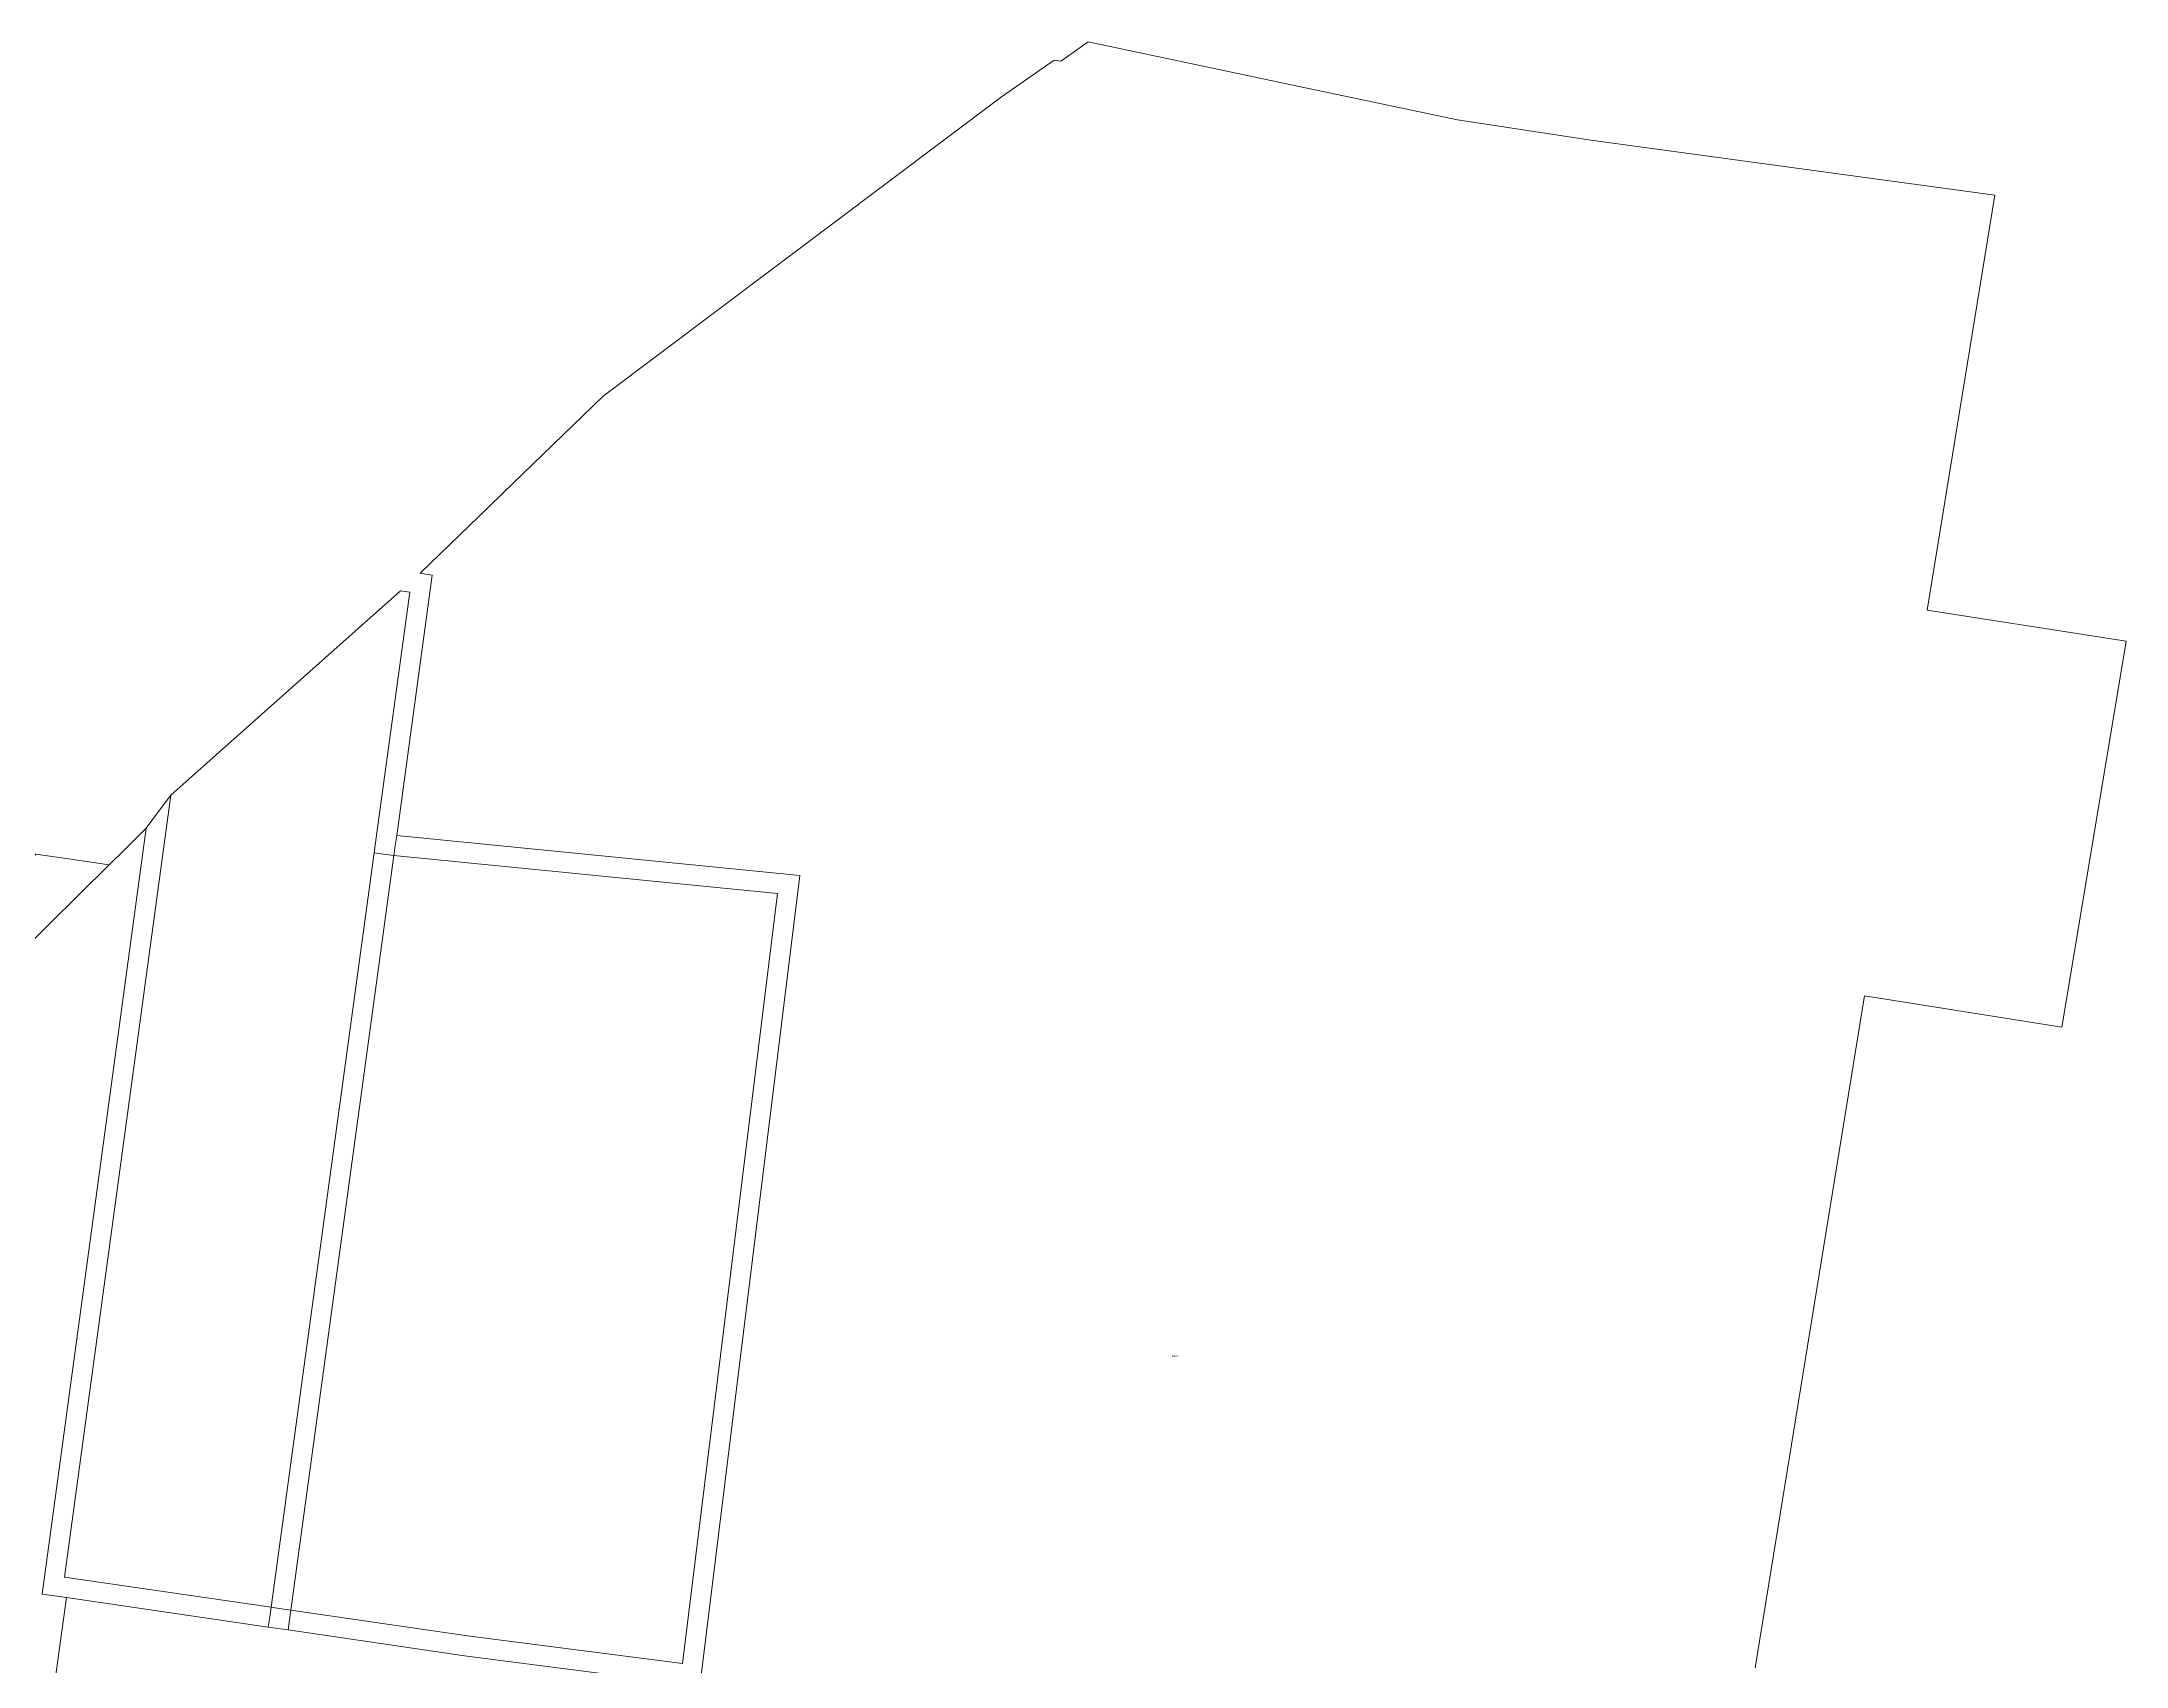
# Model space of a CAD drawing. Header units: metres. Extents: x 229048 to 234217, y 6158920 to 6161532.
# Drawn here: x 232121 to 234217, y 6159898 to 6161532 of the extents above; entities that cross this region are included whole.
import ezdxf

# ---------------------------------------------------------------- set-up
doc = ezdxf.new("R2010")
doc.units = ezdxf.units.M
doc.layers.add('Cadastre Land Parcels_SP_EXT', color=8, linetype='Continuous', lineweight=5)
doc.layers.add('Cadastre Roads_SP_EXT', color=8, linetype='Continuous', lineweight=5)
doc.styles.get("Standard").update_dxf_attribs({"font": 'arial.ttf'})

msp = doc.modelspace()

# ---------------------------------------------------------------- linework, layer by layer
at = {"layer": 'Cadastre Land Parcels_SP_EXT', "linetype": 'Continuous'}
msp.add_lwpolyline([(233844, 6159896.3), (233953.9, 6160571.9), (234152.6, 6160540.4), (234188.8, 6160757.3), (234217.3, 6160928.7), (234017.1, 6160959.9), (234085, 6161377.3), (233678.9, 6161432.5), (233544.6, 6161453.1), (233403, 6161483), (233173.1, 6161531.6), (233173.1, 6161531.6), (233145.9, 6161511.9), (233138.9, 6161513.1), (233086.2, 6161476.2), (232685.5, 6161175.1), (232584.7, 6161077.6), (232570.2, 6161063.6), (232501.3, 6160997), (232513.6, 6160995.1), (232477.8, 6160733.2), (232883.3, 6160693.1), (232782.8, 6159877.8), (232546.1, 6159908.3), (232368.5, 6159934.3), (232348.6, 6159937.2), (232145.7, 6159966.8), (232114.2, 6159738.8)], dxfattribs=at)
for points in [[(232455.2, 6160715.8), (232457.9, 6160735.8), (232491, 6160978.1), (232481.8, 6160979.5), (232250.8, 6160773.9), (232143.8, 6159987.4), (232351.5, 6159957.1), (232455.2, 6160715.8)], [(232145.7, 6159966.8), (232121.1, 6159970.4), (232226, 6160740.7), (232204.6, 6160719.6), (232188.5, 6160703.7), (231915.6, 6160434.4), (231904.3, 6160423.3), (231895.7, 6160412.3), (231646.6, 6160095.5), (231625.1, 6160071.5), (231593.5, 6160036.4), (231473.2, 6159864.2), (231454, 6159829.7), (232114.2, 6159738.8), (232145.7, 6159966.8)], [(232860.8, 6160675.1), (232475.1, 6160713.2), (232371.4, 6159954.2), (232548.9, 6159928.2), (232765.3, 6159900.4), (232860.8, 6160675.1)]]:
    msp.add_lwpolyline(points, close=True, dxfattribs=at)
at = {"layer": 'Cadastre Roads_SP_EXT', "linetype": 'Continuous'}
for points in [[(232351.5, 6159957.1), (232143.8, 6159987.4), (232250.8, 6160773.9), (232237.4, 6160756), (232226, 6160740.7), (232121.1, 6159970.4), (232145.7, 6159966.8), (232348.6, 6159937.2), (232350.1, 6159947.2), (232351.5, 6159957.1)], [(232475.1, 6160713.2), (232466.9, 6160714.3), (232455.2, 6160715.8), (232351.5, 6159957.1), (232359.7, 6159955.9), (232371.4, 6159954.2), (232475.1, 6160713.2)], [(232368.5, 6159934.3), (232546.1, 6159908.3), (232782.8, 6159877.8), (232883.3, 6160693.1), (232477.8, 6160733.2), (232476.4, 6160723.1), (232475.1, 6160713.2), (232860.8, 6160675.1), (232765.3, 6159900.4), (232548.9, 6159928.2), (232371.4, 6159954.2), (232370, 6159944.3), (232368.5, 6159934.3)], [(232188.5, 6160703.7), (232145.3, 6160710.1), (232114.8, 6160714.6), (231860.3, 6160463.1), (231848.3, 6160447.9), (231876.2, 6160442.3), (231915.6, 6160434.4), (232188.5, 6160703.7)]]:
    msp.add_lwpolyline(points, close=True, dxfattribs=at)

# ---------------------------------------------------------------- texts
at = {"layer": 'Cadastre Land Parcels_SP_EXT'}
msp.add_text('14597', height=1.8, dxfattribs=at).set_placement((233257.4, 6160208.8))

doc.saveas('drawing.dxf')
